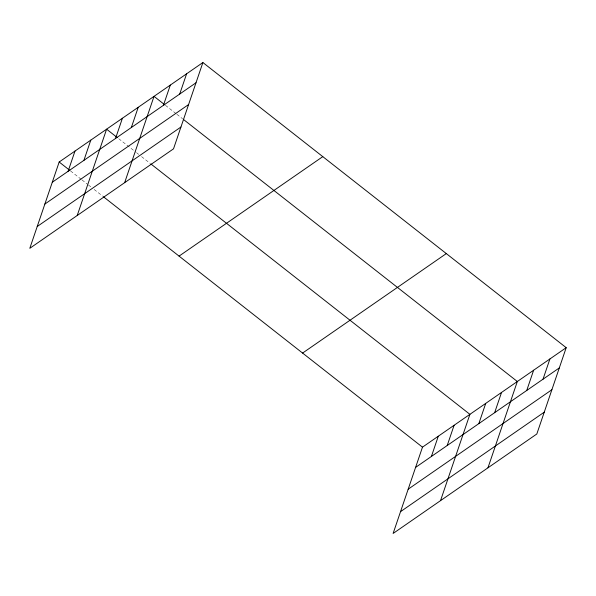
<?xml version="1.0" encoding="UTF-8"?>
<svg xmlns="http://www.w3.org/2000/svg" width="596" height="596" viewBox="0 0 596 596"><rect width="100%" height="100%" fill="white"/><g stroke="black" fill="none" stroke-linecap="round" stroke-linejoin="round"><path stroke-width="0.45" stroke-dasharray="2.98 2.23" d="M165.45 105.321L176.155 113.724M176.863 114.283L182.577 118.76M118.738 138.712L135.866 152.151M136.573 152.71L138.719 154.394M141.572 156.636L150.14 163.356M70.596 170.977L81.302 179.381M82.017 179.94L87.724 184.417M88.439 184.984L91.292 187.219M94.146 189.461L102.713 196.181"/><path stroke-width="0.89" d="M202.893 62.535L59.175 162.015L29.8 248.316L173.518 148.836L202.893 62.535L566.2 347.684L536.825 433.985L393.107 533.465L422.482 447.164L566.2 347.684M68.1 171.305L74.984 151.071M83.909 160.361L90.793 140.127M77.227 215.484L106.602 129.19L117.308 137.587M115.527 138.473L122.411 118.246M131.336 127.529L138.22 107.302M124.653 182.659L154.029 96.358L164.734 104.762M163.431 105.313L170.314 85.086M179.716 94.041L186.608 73.807M431.407 456.454L438.291 436.22M447.216 445.51L454.1 425.283M440.533 500.633L469.909 414.339L150.848 163.915M478.834 423.622L485.718 403.395M494.643 412.685L501.527 392.451M487.96 467.808L517.335 381.507L183.292 119.327M526.737 390.462L533.621 370.235M543.023 379.19L549.914 358.963M52.292 182.242L196.01 82.769M44.871 204.048L188.582 104.568M37.22 226.51L180.938 127.03M179.068 256.116L322.786 156.636M302.597 353.063L446.307 253.591M415.598 467.398L559.316 367.918M408.178 489.197L551.889 389.717M400.527 511.659L544.245 412.179M59.175 162.015L69.881 170.419M103.421 196.74L422.482 447.164"/></g></svg>
